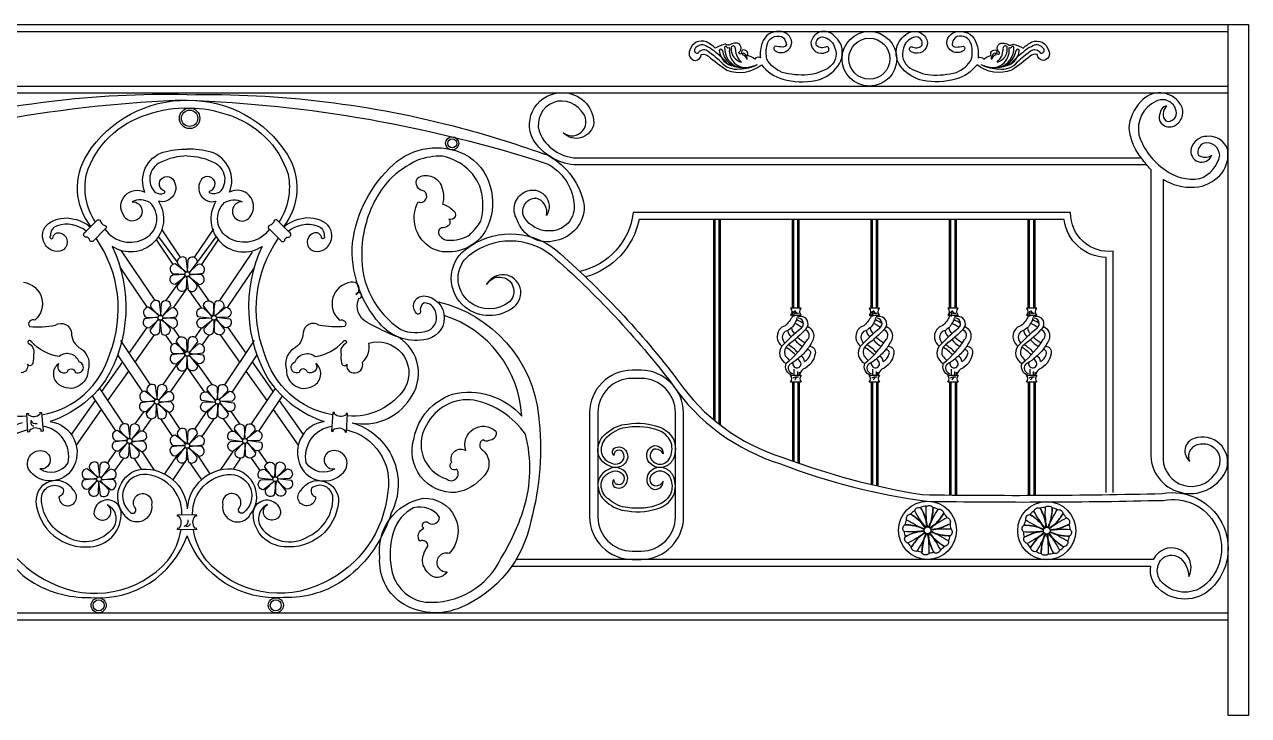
# Model space of a CAD drawing. Header units: metres. Extents: x 639 to 3880, y 4743 to 5753.
# Drawn here: x 2090 to 3880, y 4743 to 5753 of the extents above; entities that cross this region are included whole.
import ezdxf

# ---------------------------------------------------------------- set-up
doc = ezdxf.new("R2010")
doc.units = ezdxf.units.M
for name, color, linetype in [('3', 3, 'Continuous'), ('4', 4, 'Continuous'), ('7', 7, 'Continuous')]:
    doc.layers.add(name, color=color, linetype=linetype)

msp = doc.modelspace()

# ---------------------------------------------------------------- linework, layer by layer
at = {"layer": '3'}
for p, q in [((3098.35, 5175.36), (3098.35, 5467.84)), ((3100.35, 5173.7), (3100.35, 5467.84)), ((3106.35, 5168.9), (3106.35, 5467.84)), ((3108.35, 5167.35), (3108.35, 5467.84)), ((3213.35, 5338.1), (3213.35, 5467.84)), ((3215.35, 5338.1), (3215.35, 5467.84)), ((3221.35, 5338.1), (3221.35, 5467.84)), ((3223.35, 5338.1), (3223.35, 5467.84)), ((3328.35, 5338.1), (3328.35, 5467.84)), ((3330.35, 5338.1), (3330.35, 5467.84)), ((3336.35, 5338.1), (3336.35, 5467.84)), ((3338.35, 5338.1), (3338.35, 5467.84)), ((3443.35, 5338.1), (3443.35, 5467.84)), ((3445.35, 5338.1), (3445.35, 5467.84)), ((3451.35, 5338.1), (3451.35, 5467.84)), ((3453.35, 5338.1), (3453.35, 5467.84)), ((3558.35, 5338.1), (3558.35, 5467.84)), ((3560.35, 5338.1), (3560.35, 5467.84)), ((3566.35, 5338.1), (3566.35, 5467.84)), ((3568.35, 5338.1), (3568.35, 5467.84)), ((3213.35, 5326.33), (3213.35, 5333.59)), ((3215.4, 5333.59), (3215.4, 5325.97)), ((3221.17, 5328.1), (3221.17, 5325.49)), ((3223.35, 5325.85), (3223.35, 5328.1)), ((3328.35, 5326.33), (3328.35, 5333.59)), ((3330.4, 5333.59), (3330.4, 5325.97)), ((3336.17, 5328.1), (3336.17, 5325.49)), ((3338.35, 5325.85), (3338.35, 5328.1)), ((3443.35, 5326.33), (3443.35, 5333.59)), ((3445.4, 5333.59), (3445.4, 5325.97)), ((3451.17, 5328.1), (3451.17, 5325.49)), ((3453.35, 5325.85), (3453.35, 5328.1)), ((3558.35, 5326.33), (3558.35, 5333.59)), ((3560.4, 5333.59), (3560.4, 5325.97)), ((3566.17, 5328.1), (3566.17, 5325.49)), ((3568.35, 5325.85), (3568.35, 5328.1)), ((3215.99, 5240.25), (3215.99, 5248.93)), ((3330.99, 5240.25), (3330.99, 5248.93)), ((3445.99, 5240.25), (3445.99, 5248.93)), ((3560.99, 5240.25), (3560.99, 5248.93)), ((3213.35, 5230.25), (3213.35, 5114.94)), ((3215.35, 5230.25), (3215.35, 5114.21)), ((3221.17, 5240.25), (3221.17, 5245.48)), ((3221.35, 5230.25), (3221.35, 5112.05)), ((3223.35, 5230.25), (3223.35, 5111.34)), ((3223.57, 5240.25), (3223.57, 5244.91)), ((3328.35, 5230.25), (3328.35, 5080.53)), ((3330.35, 5230.25), (3330.35, 5080.08)), ((3336.17, 5240.25), (3336.17, 5245.48)), ((3336.35, 5230.25), (3336.35, 5078.77)), ((3338.35, 5230.25), (3338.35, 5078.35)), ((3338.57, 5240.25), (3338.57, 5244.91)), ((3443.35, 5230.25), (3443.35, 5065.45)), ((3445.35, 5230.25), (3445.35, 5065.44)), ((3451.17, 5240.25), (3451.17, 5245.48)), ((3451.35, 5230.25), (3451.35, 5065.42)), ((3453.35, 5230.25), (3453.35, 5065.42)), ((3453.57, 5240.25), (3453.57, 5244.91)), ((3558.35, 5230.25), (3558.35, 5065.42)), ((3560.35, 5230.25), (3560.35, 5065.42)), ((3566.17, 5240.25), (3566.17, 5245.48)), ((3566.35, 5230.25), (3566.35, 5065.45)), ((3568.35, 5230.25), (3568.35, 5065.45)), ((3568.57, 5240.25), (3568.57, 5244.91))]:
    msp.add_line(p, q, dxfattribs=at)
for points in [[(3210.69, 5328.1), (3226.01, 5328.1, -0.39), (3226.01, 5338.1), (3210.69, 5338.1, -0.39)], [(3325.69, 5328.1), (3341.01, 5328.1, -0.39), (3341.01, 5338.1), (3325.69, 5338.1, -0.39)], [(3440.69, 5328.1), (3456.01, 5328.1, -0.39), (3456.01, 5338.1), (3440.69, 5338.1, -0.39)], [(3555.69, 5328.1), (3571.01, 5328.1, -0.39), (3571.01, 5338.1), (3555.69, 5338.1, -0.39)], [(3210.69, 5240.25), (3226.01, 5240.25, 0.39), (3226.01, 5230.25), (3210.69, 5230.25, 0.39)], [(3325.69, 5240.25), (3341.01, 5240.25, 0.39), (3341.01, 5230.25), (3325.69, 5230.25, 0.39)], [(3440.69, 5240.25), (3456.01, 5240.25, 0.39), (3456.01, 5230.25), (3440.69, 5230.25, 0.39)], [(3555.69, 5240.25), (3571.01, 5240.25, 0.39), (3571.01, 5230.25), (3555.69, 5230.25, 0.39)]]:
    msp.add_lwpolyline(points, format="xyb", close=True, dxfattribs=at)
for points in [[(3213.35, 5326.33, -0.12), (3202.63, 5312.44, 0.19), (3194.2, 5306.51, 0.41), (3198.08, 5282.59, -1.09)], [(3220.09, 5323.94, -0.15), (3212.02, 5309.65, -0.1), (3202.58, 5303.89, 0.49), (3202.75, 5287.53, 0.58)], [(3328.35, 5326.33, -0.12), (3317.63, 5312.44, 0.19), (3309.2, 5306.51, 0.41), (3313.08, 5282.59, -1.09)], [(3335.09, 5323.94, -0.15), (3327.02, 5309.65, -0.1), (3317.58, 5303.89, 0.49), (3317.75, 5287.53, 0.58)], [(3443.35, 5326.33, -0.12), (3432.63, 5312.44, 0.19), (3424.2, 5306.51, 0.41), (3428.08, 5282.59, -1.09)], [(3450.09, 5323.94, -0.15), (3442.02, 5309.65, -0.1), (3432.58, 5303.89, 0.49), (3432.75, 5287.53, 0.58)], [(3558.35, 5326.33, -0.12), (3547.63, 5312.44, 0.19), (3539.2, 5306.51, 0.41), (3543.08, 5282.59, -1.09)], [(3565.09, 5323.94, -0.15), (3557.02, 5309.65, -0.1), (3547.58, 5303.89, 0.49), (3547.75, 5287.53, 0.58)], [(3233.5, 5308.09, -0.05), (3207.39, 5284.69, 0.36), (3202.88, 5268.79)], [(3212.65, 5240.25, -0.44), (3204.41, 5257.64, 0.08), (3235.3, 5292.19, 0.58), (3232.18, 5306.65)], [(3235.79, 5311.53, -0.37), (3243.87, 5292.57, -0.06), (3233.98, 5276.69, -0.05), (3221.25, 5264, -0.04), (3209.19, 5255.89, 0.58), (3213.87, 5242.69, 0.44)], [(3348.5, 5308.09, -0.05), (3322.39, 5284.69, 0.36), (3317.88, 5268.79)], [(3327.65, 5240.25, -0.44), (3319.41, 5257.64, 0.08), (3350.3, 5292.19, 0.58), (3347.18, 5306.65)], [(3350.79, 5311.53, -0.37), (3358.87, 5292.57, -0.06), (3348.98, 5276.69, -0.05), (3336.25, 5264, -0.04), (3324.19, 5255.89, 0.58), (3328.87, 5242.69, 0.44)], [(3463.5, 5308.09, -0.05), (3437.39, 5284.69, 0.36), (3432.88, 5268.79)], [(3442.65, 5240.25, -0.44), (3434.41, 5257.64, 0.08), (3465.3, 5292.19, 0.58), (3462.18, 5306.65)], [(3465.79, 5311.53, -0.37), (3473.87, 5292.57, -0.06), (3463.98, 5276.69, -0.05), (3451.25, 5264, -0.04), (3439.19, 5255.89, 0.58), (3443.87, 5242.69, 0.44)], [(3578.5, 5308.09, -0.05), (3552.39, 5284.69, 0.36), (3547.88, 5268.79)], [(3557.65, 5240.25, -0.44), (3549.41, 5257.64, 0.08), (3580.3, 5292.19, 0.58), (3577.18, 5306.65)], [(3580.79, 5311.53, -0.37), (3588.87, 5292.57, -0.06), (3578.98, 5276.69, -0.05), (3566.25, 5264, -0.04), (3554.19, 5255.89, 0.58), (3558.87, 5242.69, 0.44)], [(3238.4, 5282.68, -0.47), (3246.71, 5271.49, -0.25), (3229.3, 5248.99, 0.15), (3223.57, 5240.25)], [(3353.4, 5282.68, -0.47), (3361.71, 5271.49, -0.25), (3344.3, 5248.99, 0.15), (3338.57, 5240.25)], [(3468.4, 5282.68, -0.47), (3476.71, 5271.49, -0.25), (3459.3, 5248.99, 0.15), (3453.57, 5240.25)], [(3583.4, 5282.68, -0.47), (3591.71, 5271.49, -0.25), (3574.3, 5248.99, 0.15), (3568.57, 5240.25)], [(3013.54, 5132.33, 0.07), (3011.25, 5132.07, 0.59), (3009.85, 5114.1, 0.32), (3026.31, 5111.8, 0.2), (3035.07, 5121.31, 0.19), (3035.3, 5144.03, 0.16), (3019.03, 5159.1, 0.13), (2972.68, 5163.88, 0.17), (2945.17, 5151.98, 0.21), (2933.88, 5134.35, 0.29), (2941.73, 5115.54, 0.15), (2954.71, 5110.26, 0.19), (2965.1, 5114.93, 0.34), (2965.54, 5127.55, 0.29), (2958.13, 5130.28, 0.43), (2952.45, 5122.7, -0.46), (2953.6, 5134.03, -0.08), (2957.09, 5135.18, -0.3), (2969.29, 5130.61, -0.36), (2968.73, 5111.49, -0.19), (2954.59, 5105.25, -0.15), (2938.79, 5111.49, -0.32), (2929.64, 5136.38, -0.22), (2942.11, 5155.96, -0.17), (2972.06, 5168.85, -0.13), (3021.12, 5163.64, -0.17), (3039.81, 5145.68, -0.19), (3039.75, 5119.56, -0.2), (3028.62, 5107.36, -0.32), (3006.73, 5110.17, -0.48), (3005.7, 5134.76, -0.65), (3024.42, 5125.2, 0.3), (3013.54, 5132.33)], [(3013.54, 5078.29, -0.07), (3011.25, 5078.55, -0.59), (3009.85, 5096.52, -0.32), (3026.31, 5098.82, -0.2), (3035.07, 5089.31, -0.19), (3035.3, 5066.59, -0.16), (3019.03, 5051.52, -0.13), (2972.68, 5046.74, -0.17), (2945.17, 5058.64, -0.21), (2933.88, 5076.27, -0.29), (2941.73, 5095.08, -0.15), (2954.71, 5100.36, -0.19), (2965.1, 5095.69, -0.34), (2965.54, 5083.07, -0.29), (2958.13, 5080.34, -0.43), (2952.45, 5087.92, 0.46), (2953.6, 5076.59, 0.08), (2957.09, 5075.44, 0.3), (2969.29, 5080.01, 0.36), (2968.73, 5099.13, 0.19), (2954.59, 5105.37, 0.15), (2938.79, 5099.13, 0.32), (2929.64, 5074.24, 0.22), (2942.11, 5054.66, 0.17), (2972.06, 5041.77, 0.13), (3021.12, 5046.98, 0.17), (3039.81, 5064.94, 0.19), (3039.75, 5091.06, 0.2), (3028.62, 5103.26, 0.32), (3006.73, 5100.45, 0.48), (3005.7, 5075.86, 0.65), (3024.42, 5085.42, -0.3), (3013.54, 5078.29)], [(3409.76, 5018.39, -0.03), (3409.07, 5047.78, -0.45), (3419.12, 5046.86, -0.09), (3413.33, 5017.98)], [(3584.16, 5017.84, -0.03), (3583.46, 5047.24, -0.45), (3593.51, 5046.32, -0.09), (3587.72, 5017.43)], [(3406.19, 5014.89, -0.03), (3380.39, 5028.98, -0.45), (3386.21, 5037.23, -0.09), (3408.33, 5017.77)], [(3407.51, 5017.12, -0.03), (3392.21, 5042.23, -0.45), (3401.37, 5046.46, -0.09), (3410.8, 5018.54)], [(3412.35, 5018.36, -0.03), (3426.45, 5044.17, -0.45), (3434.69, 5038.35, -0.09), (3415.23, 5016.22)], [(3414.58, 5017.05, -0.03), (3439.69, 5032.34, -0.45), (3443.92, 5023.18, -0.09), (3416, 5013.75)], [(3580.59, 5014.34, -0.03), (3554.78, 5028.44, -0.45), (3560.6, 5036.68, -0.09), (3582.73, 5017.22)], [(3581.9, 5016.57, -0.03), (3566.6, 5041.68, -0.45), (3575.77, 5045.91, -0.09), (3585.2, 5018)], [(3586.74, 5017.82, -0.03), (3600.84, 5043.62, -0.45), (3609.08, 5037.8, -0.09), (3589.63, 5015.68)], [(3588.97, 5016.5, -0.03), (3614.08, 5031.8, -0.45), (3618.31, 5022.64, -0.09), (3590.4, 5013.21)], [(3406.17, 5012.3, -0.03), (3376.77, 5011.6, -0.45), (3377.69, 5021.66, -0.09), (3406.58, 5015.86)], [(3407.44, 5010.05, -0.03), (3382.33, 4994.75, -0.45), (3378.1, 5003.91, -0.09), (3406.01, 5013.34)], [(3415.85, 5014.79, -0.03), (3445.24, 5015.49, -0.45), (3444.33, 5005.44, -0.09), (3415.44, 5011.23)], [(3580.56, 5011.76, -0.03), (3551.17, 5011.06, -0.45), (3552.08, 5021.11, -0.09), (3580.97, 5015.32)], [(3581.83, 5009.5, -0.03), (3556.72, 4994.2, -0.45), (3552.49, 5003.37, -0.09), (3580.41, 5012.79)], [(3590.24, 5014.25, -0.03), (3619.64, 5014.94, -0.45), (3618.72, 5004.89, -0.09), (3589.83, 5010.68)], [(3409.67, 5008.73, -0.03), (3395.57, 4982.93, -0.45), (3387.33, 4988.75, -0.09), (3406.78, 5010.87)], [(3412.25, 5008.7, -0.03), (3412.95, 4979.31, -0.45), (3402.9, 4980.23, -0.09), (3408.69, 5009.12)], [(3414.51, 5009.98, -0.03), (3429.81, 4984.87, -0.45), (3420.64, 4980.64, -0.09), (3411.21, 5008.55)], [(3415.82, 5012.2, -0.03), (3441.63, 4998.11, -0.45), (3435.81, 4989.86, -0.09), (3413.68, 5009.32)], [(3584.06, 5008.19, -0.03), (3569.96, 4982.38, -0.45), (3561.72, 4988.2, -0.09), (3581.18, 5010.32)], [(3586.65, 5008.16, -0.03), (3587.34, 4978.77, -0.45), (3577.29, 4979.68, -0.09), (3583.08, 5008.57)], [(3588.9, 5009.43, -0.03), (3604.2, 4984.32, -0.45), (3595.04, 4980.09, -0.09), (3585.61, 5008.01)], [(3590.22, 5011.66, -0.03), (3616.02, 4997.56, -0.45), (3610.2, 4989.32, -0.09), (3588.08, 5008.78)]]:
    msp.add_lwpolyline(points, format="xyb", dxfattribs=at)
for centre, radius in [((3411.01, 5013.55), 42.5), ((3585.4, 5013), 42.5), ((3411.01, 5013.55), 5), ((3585.4, 5013), 5)]:
    msp.add_circle(centre, radius, dxfattribs=at)
for centre, radius, start, end in [((3074.33, 5715.2), 4.35, 118.64, 238.75), ((3073.83, 5714.22), 3.25, 237.29, 331.76), ((3081.1, 5711.13), 11.86, 51.28, 138.34), ((3083.72, 5706.2), 9.56, 47.05, 137.3), ((3070.75, 5679.83), 44.27, 45.63, 66.34), ((2977.66, 5556.06), 193.29, 47.3, 54.38), ((3048, 5638.31), 90.77, 39.38, 53.72), ((3108.69, 5714.43), 2.37, 15.8, 172.66), ((3131.64, 5716.97), 25.4, 185.06, 262.43), ((3139.64, 5718.87), 28.93, 187.55, 270.87), ((3142.97, 5718.12), 28.81, 176.52, 254.64), ((3115.79, 5719.2), 1.71, 11.13, 156.85), ((3119.46, 5722.05), 3.21, 231.8, 296.78), ((3117.89, 5716.68), 3.92, 324.34, 39.75), ((3146.23, 5714.79), 25.16, 180.91, 298.78), ((3126.86, 5718.6), 3.08, 59.08, 208.54), ((3143.29, 5716.74), 19.46, 176.54, 256.95), ((3125.47, 5717.64), 4.66, 345.15, 50.51), ((3156.16, 5717.48), 26.19, 182.26, 228.77), ((3505.31, 5714.78), 25.16, 241.22, 359.09), ((3511.89, 5718.87), 28.93, 269.12, 352.45), ((3495.38, 5717.47), 26.19, 311.23, 357.74), ((3508.25, 5716.73), 19.46, 283.05, 3.46), ((3508.56, 5718.12), 28.81, 285.36, 3.48), ((3526.06, 5717.63), 4.66, 129.49, 194.85), ((3524.68, 5718.59), 3.08, 331.45, 120.92), ((3519.89, 5716.97), 25.4, 277.57, 354.94), ((3533.65, 5716.67), 3.92, 140.25, 215.66), ((3532.08, 5722.04), 3.21, 243.22, 308.2), ((3603.53, 5638.3), 90.77, 126.28, 140.62), ((3535.74, 5719.19), 1.71, 23.14, 168.87), ((3542.85, 5714.42), 2.37, 7.33, 164.2), ((3673.87, 5556.05), 193.29, 125.62, 132.7), ((3580.78, 5679.83), 44.27, 113.66, 134.37), ((3567.82, 5706.19), 9.56, 42.7, 132.95), ((3570.44, 5711.13), 11.86, 41.66, 128.72), ((3577.71, 5714.21), 3.25, 208.24, 302.71), ((3577.21, 5715.19), 4.35, 301.25, 61.35), ((3131.67, 5717.68), 30.14, 220.46, 278.21), ((3141.82, 5739.75), 49.83, 241.65, 294.35), ((3509.72, 5739.74), 49.83, 245.65, 298.35), ((3519.86, 5717.68), 30.14, 261.78, 319.54), ((3221.94, 5336.17), 5.26, 187.34, 274.78), ((3336.94, 5336.17), 5.26, 187.34, 274.78), ((3451.94, 5336.17), 5.26, 187.34, 274.78), ((3566.94, 5336.17), 5.26, 187.34, 274.78), ((3220.09, 5342.36), 11.59, 239.46, 279.17), ((3209.8, 5293), 29.79, 48.71, 69.99), ((3220.99, 5315.51), 8.47, 306.4, 96.08), ((3225.71, 5315.41), 10.69, 316.79, 102.73), ((3335.09, 5342.36), 11.59, 239.46, 279.17), ((3324.8, 5293), 29.79, 48.71, 69.99), ((3335.99, 5315.51), 8.47, 306.4, 96.08), ((3340.71, 5315.41), 10.69, 316.79, 102.73), ((3450.09, 5342.36), 11.59, 239.46, 279.17), ((3439.8, 5293), 29.79, 48.71, 69.99), ((3450.99, 5315.51), 8.47, 306.4, 96.08), ((3455.71, 5315.41), 10.69, 316.79, 102.73), ((3565.09, 5342.36), 11.59, 239.46, 279.17), ((3554.8, 5293), 29.79, 48.71, 69.99), ((3565.99, 5315.51), 8.47, 306.4, 96.08), ((3570.71, 5315.41), 10.69, 316.79, 102.73), ((3385.36, 5110.16), 254.57, 128.75, 137.36), ((3225.37, 5310.1), 19.62, 193.8, 225.26), ((3225.04, 5310.93), 13.08, 185.65, 230.42), ((3201.75, 5275.86), 42.49, 53.08, 69.97), ((3500.36, 5110.16), 254.57, 128.75, 137.36), ((3340.37, 5310.1), 19.62, 193.8, 225.26), ((3340.04, 5310.93), 13.08, 185.65, 230.42), ((3316.75, 5275.86), 42.49, 53.08, 69.97), ((3615.36, 5110.16), 254.57, 128.75, 137.36), ((3455.37, 5310.1), 19.62, 193.8, 225.26), ((3455.04, 5310.93), 13.08, 185.65, 230.42), ((3431.75, 5275.86), 42.49, 53.08, 69.97), ((3730.36, 5110.16), 254.57, 128.75, 137.36), ((3570.37, 5310.1), 19.62, 193.8, 225.26), ((3570.04, 5310.93), 13.08, 185.65, 230.42), ((3546.75, 5275.86), 42.49, 53.08, 69.97), ((3211.67, 5272.5), 16.92, 143.4, 243.36), ((3171.66, 5226.79), 68.04, 43.31, 58.33), ((3248.87, 5317.92), 41.16, 218.91, 240.17), ((3272.7, 5352.83), 77, 227.87, 238.21), ((3326.67, 5272.5), 16.92, 143.4, 243.36), ((3286.66, 5226.79), 68.04, 43.31, 58.33), ((3363.87, 5317.92), 41.16, 218.91, 240.17), ((3387.7, 5352.83), 77, 227.87, 238.21), ((3441.67, 5272.5), 16.92, 143.4, 243.36), ((3401.66, 5226.79), 68.04, 43.31, 58.33), ((3478.87, 5317.92), 41.16, 218.91, 240.17), ((3502.7, 5352.83), 77, 227.87, 238.21), ((3556.67, 5272.5), 16.92, 143.4, 243.36), ((3516.66, 5226.79), 68.04, 43.31, 58.33), ((3593.87, 5317.92), 41.16, 218.91, 240.17), ((3617.7, 5352.83), 77, 227.87, 238.21), ((3418.18, 5449.8), 281.27, 220.06, 222), ((3173.49, 5228.23), 60.91, 43.2, 60.08), ((3214.8, 5254.45), 11.52, 13.24, 55.97), ((3222.29, 5260.15), 8.81, 1.58, 65.01), ((3225.15, 5273.86), 14.73, 293.85, 347.17), ((3235.88, 5272.99), 4.35, 326.51, 90), ((3533.18, 5449.8), 281.27, 220.06, 222), ((3288.49, 5228.23), 60.91, 43.2, 60.08), ((3329.8, 5254.45), 11.52, 13.24, 55.97), ((3337.29, 5260.15), 8.81, 1.58, 65.01), ((3340.15, 5273.86), 14.73, 293.85, 347.17), ((3350.88, 5272.99), 4.35, 326.51, 90), ((3648.18, 5449.8), 281.27, 220.06, 222), ((3403.49, 5228.23), 60.91, 43.2, 60.08), ((3444.8, 5254.45), 11.52, 13.24, 55.97), ((3452.29, 5260.15), 8.81, 1.58, 65.01), ((3455.15, 5273.86), 14.73, 293.85, 347.17), ((3465.88, 5272.99), 4.35, 326.51, 90), ((3763.18, 5449.8), 281.27, 220.06, 222), ((3518.49, 5228.23), 60.91, 43.2, 60.08), ((3559.8, 5254.45), 11.52, 13.24, 55.97), ((3567.29, 5260.15), 8.81, 1.58, 65.01), ((3570.15, 5273.86), 14.73, 293.85, 347.17), ((3580.88, 5272.99), 4.35, 326.51, 90), ((3219.92, 5257.26), 6.1, 165.53, 358.46), ((3334.92, 5257.26), 6.1, 165.53, 358.46), ((3449.92, 5257.26), 6.1, 165.53, 358.46), ((3564.92, 5257.26), 6.1, 165.53, 358.46), ((3220.09, 5226), 11.59, 80.83, 120.54), ((3221.94, 5232.19), 5.26, 85.22, 172.66), ((3335.09, 5226), 11.59, 80.83, 120.54), ((3336.94, 5232.19), 5.26, 85.22, 172.66), ((3450.09, 5226), 11.59, 80.83, 120.54), ((3451.94, 5232.19), 5.26, 85.22, 172.66), ((3565.09, 5226), 11.59, 80.83, 120.54), ((3566.94, 5232.19), 5.26, 85.22, 172.66), ((3411.01, 5014.66), 34.29, 93.24, 106.32), ((3411.01, 5013.55), 34.29, 123.24, 136.32), ((3341.85, 4964.49), 85.2, 42.99, 58.62), ((3326.59, 5005.64), 85.2, 12.99, 28.62), ((3629.97, 5038.29), 221.11, 181.06, 184.78), ((3613.01, 4925.5), 221.11, 151.06, 154.78), ((3333.94, 5048.91), 85.2, 342.99, 358.62), ((3411.01, 5013.55), 34.29, 63.24, 76.32), ((3361.95, 5082.71), 85.2, 312.99, 328.62), ((3411.01, 5013.55), 34.29, 33.24, 46.32), ((3585.4, 5013), 34.29, 123.24, 136.32), ((3516.24, 4963.95), 85.2, 42.99, 58.62), ((3585.4, 5013), 34.29, 93.24, 106.32), ((3500.98, 5005.1), 85.2, 12.99, 28.62), ((3804.37, 5037.75), 221.11, 181.06, 184.78), ((3787.41, 4924.95), 221.11, 151.06, 154.78), ((3508.34, 5048.37), 85.2, 342.99, 358.62), ((3585.4, 5013), 34.29, 63.24, 76.32), ((3536.35, 5082.16), 85.2, 312.99, 328.62), ((3585.4, 5013), 34.29, 33.24, 46.32), ((3375.64, 4936.48), 85.2, 72.99, 88.62), ((3411.01, 5013.55), 34.29, 153.24, 166.32), ((3499.06, 5215.55), 221.11, 241.06, 244.78), ((3588.26, 5144.46), 221.11, 211.06, 214.78), ((3541.92, 4836.29), 221.11, 121.06, 124.78), ((3435.76, 4794.58), 221.11, 91.06, 94.78), ((3403.11, 5097.97), 85.2, 282.99, 298.62), ((3411.01, 5013.55), 34.29, 3.24, 16.32), ((3550.03, 4935.94), 85.2, 72.99, 88.62), ((3585.4, 5013), 34.29, 153.24, 166.32), ((3673.45, 5215), 221.11, 241.06, 244.78), ((3762.66, 5143.92), 221.11, 211.06, 214.78), ((3716.32, 4835.75), 221.11, 121.06, 124.78), ((3610.15, 4794.04), 221.11, 91.06, 94.78), ((3577.5, 5097.42), 85.2, 282.99, 298.62), ((3585.4, 5013), 34.29, 3.24, 16.32), ((3411.01, 5013.55), 34.29, 183.24, 196.32), ((3418.91, 4929.12), 85.2, 102.99, 118.62), ((3460.06, 4944.38), 85.2, 132.99, 148.62), ((3386.26, 5232.51), 221.11, 271.06, 274.78), ((3280.09, 5190.8), 221.11, 301.06, 304.78), ((3209.01, 5101.59), 221.11, 331.06, 334.78), ((3488.07, 4978.18), 85.2, 162.99, 178.62), ((3192.04, 4988.8), 221.11, 1.06, 4.78), ((3495.43, 5021.45), 85.2, 192.99, 208.62), ((3233.75, 4882.63), 221.11, 31.06, 34.78), ((3322.96, 4811.54), 221.11, 61.06, 64.78), ((3480.17, 5062.6), 85.2, 222.99, 238.62), ((3446.38, 5090.61), 85.2, 252.99, 268.62), ((3411.01, 5013.55), 34.29, 333.24, 346.32), ((3585.4, 5013), 34.29, 183.24, 196.32), ((3593.3, 4928.58), 85.2, 102.99, 118.62), ((3634.46, 4943.84), 85.2, 132.99, 148.62), ((3560.65, 5231.97), 221.11, 271.06, 274.78), ((3454.49, 5190.26), 221.11, 301.06, 304.78), ((3383.4, 5101.05), 221.11, 331.06, 334.78), ((3662.47, 4977.63), 85.2, 162.99, 178.62), ((3366.44, 4988.25), 221.11, 1.06, 4.78), ((3669.82, 5020.9), 85.2, 192.99, 208.62), ((3408.15, 4882.09), 221.11, 31.06, 34.78), ((3497.35, 4811), 221.11, 61.06, 64.78), ((3654.56, 5062.06), 85.2, 222.99, 238.62), ((3620.77, 5090.07), 85.2, 252.99, 268.62), ((3585.4, 5013), 34.29, 333.24, 346.32), ((3411.01, 5013.55), 34.29, 213.24, 226.32), ((3411.01, 5014.66), 34.29, 243.24, 256.32), ((3411.01, 5014.66), 34.29, 273.24, 286.32), ((3411.01, 5013.55), 34.29, 303.24, 316.32), ((3585.4, 5013), 34.29, 213.24, 226.32), ((3585.4, 5013), 34.29, 243.24, 256.32), ((3585.4, 5013), 34.29, 273.24, 286.32), ((3585.4, 5013), 34.29, 303.24, 316.32)]:
    msp.add_arc(centre, radius, start, end, dxfattribs=at)
at = {"layer": '4'}
msp.add_lwpolyline([(3880.5, 4742.84), (3850.5, 4742.84), (3850.5, 5752.84), (3880.5, 5752.84)], close=True, dxfattribs=at)
at = {"layer": '7'}
for p, q in [((805.98, 5752.84), (3850.5, 5752.84)), ((805.98, 5742.84), (3850.5, 5742.84)), ((805.98, 5662.84), (3850.5, 5662.84)), ((805.98, 5652.84), (3850.5, 5652.84)), ((3737.5, 5540.99), (3737.5, 5122.54)), ((3755.5, 5526.63), (3755.5, 5117.18)), ((2286.24, 5442.65), (2313.72, 5405.49)), ((2291.07, 5452.65), (2318.56, 5411.73)), ((2366.54, 5454.32), (2337.92, 5411.73)), ((2370.25, 5442.65), (2342.76, 5405.49)), ((2283.24, 5437.41), (2307.15, 5401.82)), ((2373.24, 5437.41), (2349.33, 5401.82)), ((2231.84, 5422.24), (2280.83, 5349.33)), ((2423.09, 5419.93), (2375.66, 5349.33)), ((2229.84, 5398.33), (2269.6, 5339.14)), ((2426.64, 5398.33), (2386.88, 5339.14)), ((2316.35, 5376.93), (2296.71, 5349.15)), ((2340.13, 5376.93), (2359.77, 5349.15)), ((2328.24, 5367.76), (2307.66, 5338.65)), ((2331.08, 5363.75), (2348.82, 5338.65)), ((2269.08, 5310.05), (2242.65, 5272.66)), ((2279.91, 5299.39), (2251.6, 5259.34)), ((2307.88, 5309.06), (2317.18, 5295.21)), ((2348.6, 5309.06), (2339.3, 5295.21)), ((2376.57, 5299.39), (2404.89, 5259.34)), ((2387.41, 5310.05), (2413.84, 5272.66)), ((2230.52, 5290.72), (2273.85, 5226.22)), ((2296.6, 5298.94), (2306.15, 5284.74)), ((2359.88, 5298.94), (2350.34, 5284.74)), ((2425.97, 5290.72), (2382.64, 5226.22)), ((2226.24, 5270.19), (2262.72, 5215.89)), ((2430.25, 5270.19), (2393.77, 5215.89)), ((2233.38, 5259.56), (2202.85, 5216.37)), ((2242.33, 5246.23), (2211.8, 5203.05)), ((2316.14, 5260.06), (2292.37, 5226.43)), ((2328.84, 5252.04), (2303.23, 5215.82)), ((2327.64, 5252.04), (2353.25, 5215.82)), ((2340.35, 5260.06), (2364.11, 5226.43)), ((2414.15, 5246.23), (2444.68, 5203.05)), ((2423.1, 5259.56), (2453.63, 5216.37)), ((2188.79, 5210.41), (2223.53, 5158.7)), ((2199.32, 5221.63), (2234.7, 5168.97)), ((2457.16, 5221.63), (2421.78, 5168.97)), ((2467.69, 5210.41), (2432.96, 5158.7)), ((2193.59, 5203.27), (2158.6, 5153.77)), ((2462.89, 5203.27), (2497.89, 5153.77)), ((2202.54, 5189.94), (2165.79, 5137.96)), ((2264.61, 5187.17), (2251.76, 5168.99)), ((2275.52, 5176.61), (2262.68, 5158.45)), ((2289.26, 5176.38), (2306.65, 5150.49)), ((2300.17, 5187.04), (2317.47, 5161.28)), ((2356.31, 5187.04), (2339.01, 5161.28)), ((2367.22, 5176.38), (2349.83, 5150.49)), ((2380.96, 5176.61), (2393.8, 5158.45)), ((2391.87, 5187.17), (2404.72, 5168.99)), ((2453.94, 5189.94), (2490.69, 5137.96)), ((2224.07, 5129.82), (2211.31, 5111.77)), ((2261.7, 5128.78), (2280.02, 5101.5)), ((2314.36, 5124.59), (2295.06, 5095.86)), ((2342.12, 5124.59), (2361.42, 5095.86)), ((2394.79, 5128.78), (2376.46, 5101.5)), ((2432.41, 5129.82), (2445.17, 5111.77)), ((2234.92, 5119.18), (2221.95, 5100.83)), ((2250.35, 5118.77), (2261.03, 5102.87)), ((2324.94, 5113.44), (2307.38, 5087.3)), ((2329.07, 5119.59), (2327.35, 5117.03)), ((2327.41, 5119.59), (2329.47, 5116.52)), ((2332.28, 5112.34), (2349.1, 5087.3)), ((2406.13, 5118.77), (2395.45, 5102.87)), ((2421.56, 5119.18), (2434.53, 5100.83)), ((3737.67, 4960.84), (2803.19, 4960.84)), ((807.69, 4892.84), (3850.5, 4892.84)), ((807.69, 4882.84), (3850.5, 4882.84))]:
    msp.add_line(p, q, dxfattribs=at)
for points in [[(3263, 5712.54, 0.86), (3263.76, 5720.74, -0.34), (3248.87, 5722, -0.22), (3249.02, 5729.42, -0.4), (3261.05, 5734.01, -0.25), (3275.59, 5718.4, -0.37), (3265.76, 5689.17, -0.11), (3236.16, 5679.19, -0.08), (3198.24, 5682.83, -0.16), (3176.09, 5701.93, -0.11), (3176.39, 5723.16, -0.45), (3197.33, 5735.28, -0.25), (3204.61, 5723.76, -0.35), (3199.15, 5719.82, -0.02), (3187.92, 5721.03, 0.61), (3188.35, 5714.37, 0.59), (3212.46, 5726.42, 0.42), (3194.04, 5742.46, 0.36), (3169.26, 5725.75, 0.12), (3166.58, 5704, 0.4), (3158.21, 5702.33, 0.1), (3147.83, 5707.68, 0.52), (3142.14, 5715.71, 0.57), (3139.46, 5711.03, -0.93), (3135.11, 5712.03, 0.75), (3130.75, 5725.75, 0.13), (3122.72, 5723.41, -0.33), (3115.35, 5724.08, 0.07), (3100.62, 5718.39, 0.06), (3087.56, 5727.43, 0.45), (3063.45, 5715.38, 0.54), (3071.33, 5700.34, 0.41), (3080.04, 5709.04, -0.24), (3090.61, 5706.56, 0.03), (3117.36, 5686.26, 0.27), (3168.05, 5693.92, 0.16), (3199.49, 5672.98, 0.12), (3247.41, 5671.08, 0.16), (3277.02, 5688.29, 0.27), (3284.96, 5721.69, 0.19), (3266.3, 5741.7, 0.47), (3240.58, 5726.49, 0.57)], [(3388.53, 5712.54, -0.86), (3387.78, 5720.74, 0.34), (3402.66, 5722, 0.22), (3402.52, 5729.42, 0.4), (3390.49, 5734.01, 0.25), (3375.95, 5718.4, 0.37), (3385.78, 5689.16, 0.11), (3415.37, 5679.19, 0.08), (3453.3, 5682.83, 0.16), (3475.44, 5701.93, 0.11), (3475.14, 5723.15, 0.45), (3454.21, 5735.28, 0.25), (3446.93, 5723.76, 0.35), (3452.39, 5719.82, 0.02), (3463.61, 5721.03, -0.61), (3463.19, 5714.37, -0.59), (3439.08, 5726.42, -0.42), (3457.49, 5742.46, -0.36), (3482.27, 5725.75, -0.12), (3484.95, 5703.99, -0.4), (3493.32, 5702.32, -0.1), (3503.7, 5707.68, -0.52), (3509.4, 5715.71, -0.57), (3512.07, 5711.02, 0.93), (3516.43, 5712.03, -0.75), (3520.78, 5725.75, -0.13), (3528.82, 5723.4, 0.33), (3536.18, 5724.07, -0.07), (3550.92, 5718.38, -0.06), (3563.98, 5727.42, -0.45), (3588.09, 5715.37, -0.54), (3580.21, 5700.33, -0.41), (3571.5, 5709.04, 0.24), (3560.92, 5706.55, -0.03), (3534.17, 5686.26, -0.27), (3483.48, 5693.92, -0.16), (3452.05, 5672.98, -0.12), (3404.12, 5671.07, -0.16), (3374.51, 5688.29, -0.27), (3366.57, 5721.69, -0.19), (3385.23, 5741.7, -0.47), (3410.95, 5726.49, -0.57)], [(2992.29, 5247.56), (2978.82, 5247.56, 0.41), (2916.82, 5185.56), (2916.82, 5033, 0.41), (2978.82, 4971), (2992.29, 4971, 0.41), (3054.29, 5033), (3054.29, 5185.56, 0.4)], [(2992.29, 5235.56), (2978.82, 5235.56, 0.41), (2928.82, 5185.56), (2928.82, 5033, 0.41), (2978.82, 4983), (2992.29, 4983, 0.41), (3042.29, 5033), (3042.29, 5185.56, 0.41)]]:
    msp.add_lwpolyline(points, format="xyb", close=True, dxfattribs=at)
for points in [[(2328.24, 5650.22, 0.07), (1927.19, 5601.49, 0.03), (1790.37, 5555.68, 0.28), (1749.57, 5487.45, 0.39), (1788.77, 5437, 0.41), (1845.94, 5468.08, 0.44), (1834.43, 5508.1, 0.77), (1802.76, 5473.46, -0.41), (1818.21, 5498.94, -34.18)], [(2326.7, 5642.18, 0.07), (1801.81, 5549.31, 0.27), (1762.54, 5492.1, 0.48), (1799.76, 5451.04, 0.25), (1834.66, 5469.92, 0.59), (1818.21, 5498.94, 0.16)], [(2187.44, 5457.51, -0.32), (2182.16, 5563.18, -0.26), (2329.28, 5642.16, -0.26), (2474.32, 5563.18, -0.32), (2469.05, 5457.51)], [(2326.7, 5642.18, -0.07), (2854.67, 5549.31, -0.25), (2893.94, 5492.1, -0.48), (2856.72, 5451.04, -0.25), (2821.82, 5469.92, -0.59), (2838.27, 5498.94, -0.16)], [(2328.24, 5650.22, -0.07), (2729.3, 5601.49, -0.02), (2856.05, 5561.61, -0.23), (2908.93, 5487.59, -0.36), (2867.71, 5437, -0.41), (2810.54, 5468.08, -0.44), (2822.05, 5508.1, -0.77), (2853.72, 5473.46, 0.41), (2838.27, 5498.94, 34.18)], [(3731.32, 5547.84), (2893.92, 5547.84, -0.23), (2834.1, 5584.66, -0.57), (2877.41, 5653.27, -0.4), (2923.06, 5609.06, -0.63), (2878.26, 5594.53, 0.98), (2904.23, 5626.5, 0.93), (2845.42, 5590.85, 0.29), (2901.9, 5557.84), (3723.92, 5557.84)], [(2194.06, 5464.05, -0.2), (2180.81, 5534.1, -0.25), (2270.01, 5621.18, -0.1), (2331.74, 5630.76, -0.09), (2386.47, 5621.18, -0.25), (2475.68, 5534.1, -0.2), (2462.42, 5464.05)], [(2207.96, 5453.46, 0.39), (2267.18, 5440.69, 0.51), (2273.61, 5492.47, 0.25), (2247.88, 5493.82, -1.81), (2235.35, 5473.46, -0.79), (2266.5, 5507.7, -0.44), (2293.21, 5566.27, -0.08), (2328.24, 5570.51)], [(2448.52, 5453.46, -0.39), (2389.31, 5440.69, -0.51), (2382.87, 5492.47, -0.25), (2408.61, 5493.82, 1.81), (2421.13, 5473.46, 0.79), (2389.98, 5507.7, 0.44), (2363.27, 5566.27, 0.08), (2328.24, 5570.51)], [(2669.21, 5333.51, -0.73), (2663.62, 5330.55, -0.66), (2674.14, 5356.19, -0.94), (2674.12, 5292.12, -0.27), (2609.45, 5316.11, -0.2), (2570.1, 5433.88, -0.18), (2630.1, 5548.31, -0.31), (2733.64, 5563.18, -0.22), (2771.36, 5516.21, -0.17), (2768.48, 5459.58, -0.31), (2710.84, 5420.54, -0.21), (2677.25, 5432.05, -0.34), (2665.88, 5493.43, 0.89), (2674.87, 5509.41, -0.57), (2664.88, 5528.2, -0.47), (2699.55, 5518.03, -0.16), (2701.85, 5490.44, -0.12), (2716.84, 5481.45, -0.94), (2711.1, 5468.14, -0.42), (2709.84, 5458.48, -0.13), (2699.85, 5455.49, 0.44), (2696.31, 5446.43, 0.28), (2709.94, 5437.6, 0.14), (2740.92, 5444.9, 0.06), (2757.8, 5465.47, 0.13), (2757.8, 5511.41, 0.16), (2733.82, 5545.36, 0.11), (2701.74, 5560.55, 0.09), (2664.88, 5554.34, 0.08), (2623.56, 5525.5, 0.12), (2589.08, 5459.58, 0.07), (2583.45, 5416.76, 0.26), (2640.46, 5307.16, 0.19), (2681.06, 5305.45, 0.39), (2691.35, 5333.3, 0.33), (2674.8, 5346, 0.3), (2669.26, 5332.91)], [(3737.5, 5540.99, -0.05), (3724.69, 5556.92, -0.08), (3711.39, 5578.39, -0.08)], [(2328.24, 5560.65, 0.12), (2288.85, 5551.01, 0.52), (2281.4, 5507.36, 0.21), (2294.6, 5506.34, 0.8), (2293.25, 5510.07, -1.22), (2307.13, 5526.65, -0.72), (2286.14, 5494.5, -0.81), (2218.64, 5428.44, -0.25), (2208.9, 5232.76, -0.16), (2127.79, 5172.5, -0.55), (2159.69, 5102.44, -0.46), (2102.36, 5095.67, -0.79), (2116.55, 5129.84, -1), (2112.51, 5103.34, 0.41), (2154.05, 5112.17, 0.43), (2116.79, 5165.84)], [(2328.24, 5560.65, -0.12), (2367.63, 5551.01, -0.52), (2375.08, 5507.36, -0.21), (2361.88, 5506.34, -0.8), (2363.23, 5510.07, 1.22), (2349.35, 5526.65, 0.72), (2370.34, 5494.5, 0.81), (2437.84, 5428.44, 0.25), (2447.58, 5232.76, 0.16), (2528.7, 5172.5, 0.55), (2496.79, 5102.44, 0.46), (2554.13, 5095.67, 0.79), (2539.93, 5129.84, 1), (2543.97, 5103.34, -0.41), (2502.43, 5112.17, -0.43), (2539.69, 5165.84)], [(2180.46, 5450.92, 0.25), (2138.21, 5458.7, 0.36), (2128.14, 5443.97, 1.04), (2131.61, 5440.5, -0.53), (2143.63, 5447.67, -0.76), (2141.78, 5421.32, -0.2), (2127.68, 5424.09, -0.2), (2117.42, 5438.5, -0.3), (2125.13, 5462, -0.22), (2163.06, 5468.47, -0.12), (2186.72, 5456.81, -0.12)], [(2197.11, 5467.17, -0.61), (2201.71, 5463.72, 0.11), (2206.81, 5459.39, -0.78), (2207.96, 5453.46), (2190.98, 5436.42, -0.69), (2185.24, 5439.1, 0.03), (2181.92, 5442.16, -0.75), (2177.45, 5448.16, 0.02), (2197.11, 5467.17, 0.31)], [(2459.37, 5467.17, 0.61), (2454.78, 5463.72, -0.11), (2449.67, 5459.39, 0.78), (2448.52, 5453.46), (2465.5, 5436.42, 0.69), (2471.24, 5439.1, -0.03), (2474.56, 5442.16, 0.75), (2479.03, 5448.16, -0.02), (2459.37, 5467.17, -0.31)], [(2476.02, 5450.92, -0.25), (2518.27, 5458.7, -0.36), (2528.34, 5443.97, -1.04), (2524.87, 5440.5, 0.53), (2512.85, 5447.67, 0.76), (2514.7, 5421.32, 0.2), (2528.81, 5424.09, 0.2), (2539.06, 5438.5, 0.3), (2531.35, 5462, 0.22), (2493.42, 5468.47, 0.12), (2469.77, 5456.81, 0.12)], [(3682.5, 5068.93), (3682.5, 5421.33, -0.45), (3620.27, 5477.84), (2980.44, 5477.84, -0.32), (2902.32, 5391.99, -0.32)], [(3672.5, 5068.93), (3672.5, 5412.23, -0.37), (3610.77, 5467.84), (2989.13, 5467.84, -0.28), (2910.95, 5383.83, -0.28)], [(2805.86, 5339.82, -0.35), (2734.55, 5339.82, -0.48), (2734.55, 5423.52, -0.35), (2867.48, 5423.4, -0.05), (3045.54, 5233.18, 0.17), (3199.41, 5120.15, 0.05), (3403.01, 5065.67, 0.01), (3754.39, 5067.32, -0.74), (3826.11, 4928.6, -0.4), (3748.9, 4928.32, -0.27), (3737.68, 4961.05)], [(2115.64, 5182.49, 0.29), (2215.01, 5271.58, 0.25), (2194.9, 5440.35)], [(2540.84, 5182.49, -0.29), (2441.47, 5271.58, -0.25), (2461.58, 5440.35)], [(2805.86, 5339.82, 1.25), (2766.19, 5372.78, -1.16), (2799.6, 5347.41, -0.35), (2740.81, 5347.62, -0.48), (2740.81, 5415.72, -0.35), (2861.07, 5415.72, -0.05), (3037.4, 5227.36, 0.17), (3195.97, 5110.76, 0.06), (3410.09, 5056.04, 0.01), (3755.51, 5057.34, -0.75), (3819.18, 4935.82, -0.4), (3755.51, 4935.82, -0.45), (3755.51, 4973.21, -0.36), (3781.33, 4972.13, -0.2), (3793.24, 4945.86, 0.83), (3748.9, 4980.72, 0.09), (3741.22, 4971.05), (2809.75, 4971.05)], [(2329.25, 5391.24), (2326.67, 5411.06, 0.76), (2313.99, 5403.46), (2325.88, 5390.47)], [(2331.32, 5389.55), (2343.51, 5405.38, 0.76), (2329.17, 5408.97), (2328.4, 5391.39)], [(2326.58, 5390.97), (2310.75, 5403.16, 0.76), (2307.16, 5388.82), (2324.74, 5388.04)], [(2331.59, 5386.88), (2351.41, 5389.46, 0.76), (2343.81, 5402.14), (2330.82, 5390.25)], [(2088.95, 5376, -0.65), (2105.38, 5320.79, 0.76), (2097.47, 5311.31, 0.08), (2135.51, 5313.58, -0.55), (2158.78, 5302.44, 0.28), (2172.99, 5278.96, -0.33), (2183.21, 5248.32, -0.63), (2141.19, 5226.19, -0.49), (2140.06, 5257.4, 0.77), (2152.55, 5244.91, -0.8), (2164.47, 5244.35, 1.12), (2170.15, 5259.67, 0.52), (2141.19, 5267.61, -0.18), (2100.31, 5289.18, 1.2), (2095.77, 5286.91, -0.37), (2103.26, 5270.65, -0.1), (2102.51, 5258.25, -0.78), (2094.63, 5256.26, -0.46), (2085.55, 5243.78, -0.56)], [(2326.58, 5384.81), (2310.75, 5372.62, -0.76), (2307.16, 5386.96), (2324.74, 5387.73)], [(2325.16, 5386.23), (2312.97, 5370.4, 0.76), (2327.31, 5366.81), (2328.09, 5384.39)], [(2327.23, 5384.54), (2329.81, 5364.72, 0.76), (2342.49, 5372.32), (2330.61, 5385.31)], [(2329.9, 5384.81), (2345.73, 5372.62, 0.76), (2349.32, 5386.96), (2331.74, 5387.73)], [(2569.61, 5170.75, 0.31), (2653.8, 5205.28, 0.44), (2637.51, 5295.65, -0.04), (2591.4, 5317.49, -0.4), (2579.45, 5352.16, 1.69), (2574.91, 5358.41, 0.9), (2567.53, 5376, 0.65), (2551.1, 5320.79, -0.76), (2559.01, 5311.31, -0.08), (2520.97, 5313.58, 0.55), (2497.7, 5302.44, -0.28), (2483.49, 5278.96, 0.33), (2473.27, 5248.32, 0.63), (2515.29, 5226.19, 0.49), (2516.43, 5257.4, -0.77), (2503.93, 5244.91, 0.8), (2492.01, 5244.35, -1.12), (2486.33, 5259.67, -0.52), (2515.29, 5267.61, 0.18), (2556.17, 5289.18, -1.2), (2560.71, 5286.91, 0.37), (2553.22, 5270.65, 0.1), (2553.97, 5258.25, 0.78), (2561.85, 5256.26, 0.46), (2570.93, 5243.78, 0.56), (2584.56, 5259.1, 0.27), (2593.65, 5286.91, -0.67), (2647.02, 5222.22, -0.28), (2562.63, 5180.72)], [(2287.43, 5327.27), (2271.6, 5339.46, 0.76), (2268.01, 5325.12), (2285.59, 5324.34)], [(2290.1, 5327.54), (2287.52, 5347.35, 0.76), (2274.84, 5339.75), (2286.73, 5326.77)], [(2292.18, 5325.85), (2304.36, 5341.68, 0.76), (2290.02, 5345.27), (2289.25, 5327.68)], [(2292.45, 5323.18), (2312.26, 5325.76, 0.76), (2304.66, 5338.43), (2291.67, 5326.55)], [(2364.04, 5323.18), (2344.22, 5325.76, -0.76), (2351.82, 5338.43), (2364.81, 5326.55)], [(2364.31, 5325.85), (2352.12, 5341.68, -0.76), (2366.46, 5345.27), (2367.24, 5327.68)], [(2366.38, 5327.54), (2368.96, 5347.35, -0.76), (2381.64, 5339.75), (2369.75, 5326.77)], [(2369.05, 5327.27), (2384.88, 5339.46, -0.76), (2388.47, 5325.12), (2370.89, 5324.34)], [(2695.16, 5347.37, -0.32), (2842.08, 5181.13, -0.1), (2830.58, 5026.74, -0.25), (2729.44, 4901.29, -0.26), (2640.5, 4908.16, -0.26), (2609.88, 4973.37, -0.4), (2673.45, 5060.31, -0.68), (2711.26, 4979.54, 1.23), (2708.21, 4952.99, -0.55), (2681.24, 4950.95, -0.21), (2672.18, 4971.04, -0.11), (2679.99, 4990.19, -0.44)], [(2285.74, 5325.19), (2265.92, 5322.62, 0.76), (2273.53, 5309.94), (2286.51, 5321.82)], [(2286.01, 5322.53), (2273.82, 5306.69, 0.76), (2288.16, 5303.1), (2288.94, 5320.69)], [(2288.09, 5320.83), (2290.66, 5301.02, 0.76), (2303.34, 5308.62), (2291.46, 5321.6)], [(2290.75, 5321.1), (2306.58, 5308.91, 0.76), (2310.17, 5323.25), (2292.59, 5324.03)], [(2365.73, 5321.1), (2349.9, 5308.91, -0.76), (2346.31, 5323.25), (2363.89, 5324.03)], [(2368.4, 5320.83), (2365.82, 5301.02, -0.76), (2353.14, 5308.62), (2365.03, 5321.6)], [(2370.47, 5322.53), (2382.66, 5306.69, -0.76), (2368.32, 5303.1), (2367.55, 5320.69)], [(2370.74, 5325.19), (2390.56, 5322.62, -0.76), (2382.96, 5309.94), (2369.97, 5321.82)], [(2679.99, 4989.96, 0.64), (2668.61, 4997.54, -0.51), (2674.3, 5016.48, -1.11), (2681.57, 5024.06, 0.57), (2697.05, 5032.59, 0.33), (2659.4, 5046.16, 0.21), (2629.8, 5011.06, 0.13), (2627.19, 4956.52, 0.33), (2676.88, 4908.61, 0.31), (2787.67, 4973.39, 0.06), (2820.24, 5043.92, 0.14), (2823.03, 5153.93, 0.19), (2747.64, 5203.76, 0.32), (2678.11, 5167.12, 0.49), (2707.26, 5088.79, 0.91), (2722.64, 5102.68, -0.4), (2713.87, 5104.27, -0.4), (2715.05, 5113.1, -0.71), (2735.91, 5130.15, -0.78), (2779.51, 5158.57, -0.51), (2769.53, 5144.88, -0.37), (2761.14, 5145.67, 0.55), (2758.65, 5132.05, -0.48), (2761.35, 5092.29, -0.18), (2721.13, 5068.78, -0.53), (2660.09, 5148.4, -0.27), (2716.13, 5212.35, -0.28), (2817.42, 5180.36, 0.31), (2703.97, 5327.69)], [(2326.84, 5274.45), (2311.01, 5286.64, 0.76), (2307.42, 5272.3), (2325, 5271.53)], [(2324.9, 5273.03), (2312.71, 5288.86, -0.76), (2327.05, 5292.45), (2327.83, 5274.87)], [(2331.58, 5273.03), (2343.77, 5288.86, 0.76), (2329.43, 5292.45), (2328.65, 5274.87)], [(2331.85, 5270.36), (2351.67, 5272.94, 0.76), (2344.06, 5285.62), (2331.08, 5273.73)], [(2325.14, 5272.38), (2305.33, 5269.8, 0.76), (2312.93, 5257.12), (2325.92, 5269.01)], [(2325.42, 5269.71), (2313.23, 5253.88, 0.76), (2327.57, 5250.29), (2328.34, 5267.87)], [(2331.07, 5269.71), (2343.26, 5253.88, -0.76), (2328.92, 5250.29), (2328.14, 5267.87)], [(2331.34, 5272.38), (2351.15, 5269.8, -0.76), (2343.55, 5257.12), (2330.57, 5269.01)], [(2009.46, 5222.22, 0.28), (2093.85, 5180.72)], [(2282.01, 5204.63), (2266.18, 5216.82, 0.76), (2262.59, 5202.48), (2280.17, 5201.7)], [(2284.68, 5204.9), (2282.1, 5224.72, 0.76), (2269.42, 5217.12), (2281.31, 5204.13)], [(2286.75, 5203.21), (2298.94, 5219.04, 0.76), (2284.6, 5222.63), (2283.82, 5205.05)], [(2287.02, 5200.54), (2306.84, 5203.12, 0.76), (2299.24, 5215.8), (2286.25, 5203.91)], [(2369.46, 5200.54), (2349.64, 5203.12, -0.76), (2357.25, 5215.8), (2370.23, 5203.91)], [(2369.73, 5203.21), (2357.54, 5219.04, -0.76), (2371.88, 5222.63), (2372.66, 5205.05)], [(2371.81, 5204.9), (2374.38, 5224.72, -0.76), (2387.06, 5217.12), (2375.18, 5204.13)], [(2374.47, 5204.63), (2390.31, 5216.82, -0.76), (2393.9, 5202.48), (2376.31, 5201.7)], [(2280.32, 5202.56), (2260.5, 5199.98, 0.76), (2268.1, 5187.3), (2281.09, 5199.19)], [(2280.59, 5199.89), (2268.4, 5184.06, 0.76), (2282.74, 5180.47), (2283.51, 5198.05)], [(2282.66, 5198.2), (2285.24, 5178.38, 0.76), (2297.92, 5185.98), (2286.03, 5198.97)], [(2285.33, 5198.47), (2301.16, 5186.28, 0.76), (2304.75, 5200.62), (2287.17, 5201.39)], [(2371.15, 5198.47), (2355.32, 5186.28, -0.76), (2351.73, 5200.62), (2369.32, 5201.39)], [(2373.82, 5198.2), (2371.24, 5178.38, -0.76), (2358.57, 5185.98), (2370.45, 5198.97)], [(2375.9, 5199.89), (2388.09, 5184.06, -0.76), (2373.75, 5180.47), (2372.97, 5198.05)], [(2376.17, 5202.56), (2395.98, 5199.98, -0.76), (2388.38, 5187.3), (2375.4, 5199.19)], [(2117.34, 5158.6), (2117.34, 5158.6), (2114.8, 5158.19), (2114.67, 5160.43, 0.37), (2097.4, 5159.37), (2097.79, 5157.4), (2095.07, 5156.97), (2095.07, 5156.97), (2093.66, 5184.44), (2095.93, 5184.35), (2095.81, 5182.34, 0.37), (2113.06, 5183.67), (2112.88, 5185.91), (2115.29, 5185.84), (2117.34, 5158.6)], [(2539.14, 5158.6), (2539.14, 5158.6), (2541.68, 5158.19), (2541.82, 5160.43, -0.37), (2559.09, 5159.37), (2558.69, 5157.4), (2561.41, 5156.97), (2561.41, 5156.97), (2562.83, 5184.44), (2560.55, 5184.35), (2560.67, 5182.34, -0.37), (2543.42, 5183.67), (2543.6, 5185.91), (2541.19, 5185.84), (2539.14, 5158.6)], [(2086.87, 5170.75, 0.47), (2029.76, 5038.92, 0.15), (2093.67, 4942.92, 0.16), (2187.28, 4915.39, 0.34), (2328.24, 5005.3, 4.67)], [(2094.8, 5160.19, 0.4), (2034.92, 5070.43, 0.27), (2129.14, 4936.76, 0.34), (2299.97, 4969.33, 0.12), (2319.3, 5014.62, 0.12)], [(2242.15, 5147.12), (2226.31, 5159.31, 0.76), (2222.72, 5144.97), (2240.31, 5144.19)], [(2244.81, 5147.39), (2242.24, 5167.2, 0.76), (2229.56, 5159.6), (2241.44, 5146.62)], [(2246.89, 5145.69), (2259.08, 5161.53, 0.76), (2244.74, 5165.12), (2243.96, 5147.53)], [(2247.16, 5143.03), (2266.97, 5145.6, 0.76), (2259.37, 5158.28), (2246.39, 5146.4)], [(2329.25, 5140.44), (2326.67, 5160.25, 0.76), (2313.99, 5152.65), (2325.88, 5139.67)], [(2569.61, 5170.75, -0.47), (2626.72, 5038.92, -0.16), (2560.11, 4942.92, -0.17), (2469.2, 4915.39, -0.34), (2328.24, 5005.3, -4.67)], [(2331.32, 5138.74), (2343.51, 5154.58, 0.76), (2329.17, 5158.17), (2328.4, 5140.58)], [(2561.68, 5160.19, -0.4), (2621.56, 5070.43, -0.27), (2527.34, 4936.76, -0.34), (2356.51, 4969.33, -0.12), (2337.22, 5014.39, -0.12)], [(2409.32, 5143.03), (2389.51, 5145.6, -0.76), (2397.11, 5158.28), (2410.09, 5146.4)], [(2409.59, 5145.69), (2397.4, 5161.53, -0.76), (2411.74, 5165.12), (2412.52, 5147.53)], [(2411.67, 5147.39), (2414.25, 5167.2, -0.76), (2426.92, 5159.6), (2415.04, 5146.62)], [(2414.34, 5147.12), (2430.17, 5159.31, -0.76), (2433.76, 5144.97), (2416.17, 5144.19)], [(2240.45, 5145.04), (2220.64, 5142.46, 0.76), (2228.24, 5129.79), (2241.22, 5141.67)], [(2240.72, 5142.37), (2228.53, 5126.54, 0.76), (2242.87, 5122.95), (2243.65, 5140.54)], [(2242.8, 5140.68), (2245.38, 5120.87, 0.76), (2258.05, 5128.47), (2246.17, 5141.45)], [(2245.47, 5140.95), (2261.3, 5128.76, 0.76), (2264.89, 5143.1), (2247.3, 5143.88)], [(2324.89, 5138.09), (2305.07, 5135.51, 0.76), (2312.67, 5122.84), (2325.66, 5134.72)], [(2326.58, 5140.17), (2310.75, 5152.36, 0.76), (2307.16, 5138.02), (2324.74, 5137.24)], [(2331.59, 5136.08), (2351.41, 5138.65, 0.76), (2343.81, 5151.33), (2330.82, 5139.45)], [(2411.02, 5140.95), (2395.18, 5128.76, -0.76), (2391.59, 5143.1), (2409.18, 5143.88)], [(2413.68, 5140.68), (2411.11, 5120.87, -0.76), (2398.43, 5128.47), (2410.31, 5141.45)], [(2415.76, 5142.37), (2427.95, 5126.54, -0.76), (2413.61, 5122.95), (2412.83, 5140.54)], [(2416.03, 5145.04), (2435.84, 5142.46, -0.76), (2428.24, 5129.79), (2415.26, 5141.67)], [(3801.05, 5147.8, 0.6), (3794.66, 5114.23, -0.54), (3812.43, 5140.08, -0.47), (3838.59, 5112.89)], [(2325.16, 5135.42), (2312.97, 5119.59, 0.76), (2327.31, 5116), (2328.09, 5133.59)], [(2327.23, 5133.73), (2329.81, 5113.92, 0.76), (2342.49, 5121.52), (2330.61, 5134.5)], [(2329.9, 5134), (2345.73, 5121.81, 0.76), (2349.32, 5136.15), (2331.74, 5136.93)], [(2197.68, 5091.26), (2181.85, 5103.44, 0.76), (2178.26, 5089.1), (2195.84, 5088.33)], [(2200.35, 5091.53), (2197.77, 5111.34, 0.76), (2185.09, 5103.74), (2196.98, 5090.76)], [(2202.42, 5089.83), (2214.61, 5105.66, 0.76), (2200.27, 5109.25), (2199.49, 5091.67)], [(2202.69, 5087.17), (2222.51, 5089.74, 0.76), (2214.91, 5102.42), (2201.92, 5090.54)], [(2320.47, 5036.44), (2320.4, 5037.51, 0.42), (2263.79, 5095.18, 0.69), (2245.38, 5039.63, 0.91), (2252.42, 5045.79, -1.56), (2276.2, 5051.07, -0.83), (2235.94, 5036.47, -0.59), (2262.42, 5103.07, -0.41), (2328.24, 5044.95)], [(2336.04, 5036.8), (2336.08, 5037.51, -0.42), (2392.7, 5095.18, -0.69), (2411.11, 5039.63, -0.91), (2404.06, 5045.79, 1.56), (2380.28, 5051.07, 0.83), (2420.54, 5036.47, 0.59), (2394.06, 5103.07, 0.41), (2328.24, 5044.95)], [(2453.79, 5087.17), (2433.97, 5089.74, -0.76), (2441.58, 5102.42), (2454.56, 5090.54)], [(2454.06, 5089.83), (2441.87, 5105.66, -0.76), (2456.21, 5109.25), (2456.99, 5091.67)], [(2456.14, 5091.53), (2458.71, 5111.34, -0.76), (2471.39, 5103.74), (2459.51, 5090.76)], [(2458.8, 5091.26), (2474.64, 5103.44, -0.76), (2478.22, 5089.1), (2460.64, 5088.33)], [(2140.59, 5062.46, 1.59), (2161.72, 5072.19, 0.78), (2107.05, 5055.18, 0.42), (2186.54, 4989.53, 0.39), (2231.48, 5035.44, 1.06), (2191.73, 5038.15, 1.49), (2210.99, 5051.23, -0.52), (2216.92, 5013.7, -0.37), (2149.57, 5005.5, -0.29), (2115.2, 5061.1, -0.62), (2146.3, 5074.92, -0.45), (2140.59, 5062.46)], [(2195.99, 5089.18), (2176.17, 5086.6, 0.76), (2183.77, 5073.92), (2196.76, 5085.81)], [(2196.26, 5086.51), (2184.07, 5070.68, 0.76), (2198.41, 5067.09), (2199.18, 5084.67)], [(2198.33, 5084.82), (2200.91, 5065, 0.76), (2213.59, 5072.61), (2201.7, 5085.59)], [(2201, 5085.09), (2216.83, 5072.9, 0.76), (2220.42, 5087.24), (2202.84, 5088.02)], [(2515.89, 5062.46, -1.59), (2494.76, 5072.19, -0.78), (2549.43, 5055.18, -0.42), (2469.94, 4989.53, -0.39), (2425, 5035.44, -1.06), (2464.75, 5038.15, -1.49), (2445.49, 5051.23, 0.52), (2439.56, 5013.7, 0.37), (2506.91, 5005.5, 0.29), (2541.29, 5061.1, 0.62), (2510.18, 5074.92, 0.45), (2515.89, 5062.46)], [(2455.48, 5085.09), (2439.65, 5072.9, -0.76), (2436.06, 5087.24), (2453.65, 5088.02)], [(2458.15, 5084.82), (2455.57, 5065, -0.76), (2442.9, 5072.61), (2454.78, 5085.59)], [(2460.23, 5086.51), (2472.42, 5070.68, -0.76), (2458.08, 5067.09), (2457.3, 5084.67)], [(2460.5, 5089.18), (2480.31, 5086.6, -0.76), (2472.71, 5073.92), (2459.73, 5085.81)], [(2341.41, 5036.66), (2341.41, 5036.66), (2341.66, 5034.1), (2339.41, 5034.11, 0.37), (2339.35, 5016.81), (2341.35, 5017.08), (2341.6, 5014.33), (2341.6, 5014.33), (2314.1, 5014.69), (2314.33, 5016.96), (2316.33, 5016.71, 0.37), (2316.11, 5034.01), (2313.87, 5033.97), (2314.09, 5036.37), (2341.41, 5036.66)]]:
    msp.add_lwpolyline(points, format="xyb", dxfattribs=at)
for centre, radius in [((3325.96, 5702.84), 40), ((3325.96, 5702.84), 30), ((2331.74, 5615.76), 15), ((2331.74, 5615.76), 12), ((2715.81, 5579.08), 9.61), ((2715.81, 5579.08), 6.61), ((2328.24, 5387.89), 3.5), ((2328.24, 5387.89), 3.5), ((2289.09, 5324.19), 3.5), ((2367.39, 5324.19), 3.5), ((2327.98, 5271.37), 3.5), ((2328.5, 5271.37), 3.5), ((2283.67, 5201.55), 3.5), ((2372.81, 5201.55), 3.5), ((2243.81, 5144.03), 3.5), ((2328.24, 5137.08), 3.5), ((2328.24, 5137.08), 3.5), ((2412.68, 5144.03), 3.5), ((2199.34, 5088.17), 3.5), ((2457.14, 5088.17), 3.5), ((2198.69, 4903.88), 11.04), ((2198.69, 4903.88), 8.04), ((2457.79, 4903.88), 11.04), ((2457.79, 4903.88), 8.04)]:
    msp.add_circle(centre, radius, dxfattribs=at)
for centre, radius, start, end in [((3135.34, 5747.21), 59.36, 270.62, 297.08), ((3142.35, 5708.69), 2.11, 56.41, 188.11), ((3138.46, 5699.69), 8.89, 13.2, 78.28), ((3138.7, 5703.35), 8.58, 348.99, 55.79), ((3516.2, 5747.2), 59.36, 242.91, 269.38), ((3512.84, 5703.35), 8.58, 124.21, 191), ((3513.08, 5699.68), 8.89, 101.71, 166.8), ((3509.18, 5708.69), 2.11, 351.89, 123.59), ((3766.4, 5597.3), 61, 135.34, 176.8), ((3763.82, 5600.2), 44.5, 114.72, 191.91), ((3750.59, 5616.46), 36.38, 35.32, 139.31), ((3754.64, 5622.52), 20.41, 12.28, 117.51), ((3774.24, 5616.16), 24.47, 139.96, 174.02), ((3769.95, 5621.98), 14.52, 128.43, 224.3), ((3760.07, 5625.71), 7.69, 83.63, 126.39), ((3763.19, 5623.24), 11.96, 252.3, 17.67), ((3762.22, 5624.59), 22.19, 303.62, 35.57), ((3763.63, 5617.27), 13.8, 174.02, 233.94), ((3765.01, 5619.16), 16.14, 233.94, 306.06), ((3786.82, 5610.28), 81.9, 186.71, 202.92), ((3812.9, 5621.41), 97.48, 198.16, 236.1), ((3819.93, 5565.14), 24.18, 90.95, 163.71), ((3823.05, 5561.19), 28.34, 17.8, 97.15), ((3811.94, 5567.47), 15.86, 163.71, 338.75), ((3820.78, 5565.79), 14.58, 110.9, 195.05), ((3819.48, 5560.85), 18.97, 2.44, 101.86), ((3804.28, 5563.31), 46.22, 324.18, 8.14), ((3816.93, 5577.27), 18.38, 236.18, 302.22), ((3793.84, 5570.3), 45.41, 289.62, 349.04), ((3799.12, 5593.68), 66.9, 232.65, 278.57), ((3797.86, 5570.34), 55.58, 280.01, 322.17), ((3807.86, 5610.69), 99.03, 238.09, 241.17), ((3797.12, 5595.58), 80.65, 242.68, 277.41), ((2106.77, 5177.16), 7.78, 196.66, 286.15), ((2103.9, 5170.75), 4.57, 147.26, 267.34), ((3813.27, 5113.16), 36.73, 344.74, 109.43), ((3795.13, 5124.82), 57.67, 182.27, 338.29), ((3797.03, 5119.27), 41.58, 182.88, 324.45), ((3810.73, 5114.41), 27.9, 316.19, 356.87), ((2322.21, 5027.31), 7.78, 282.96, 12.45), ((2328.42, 5024.03), 4.57, 233.56, 353.64)]:
    msp.add_arc(centre, radius, start, end, dxfattribs=at)

doc.saveas('drawing.dxf')
